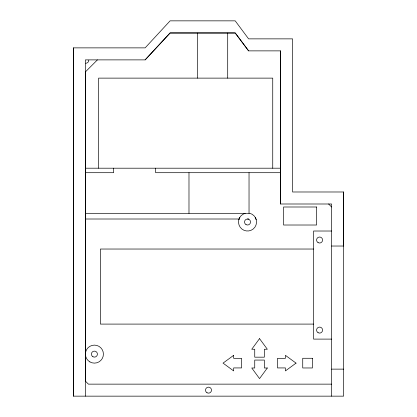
<?xml version="1.0" encoding="UTF-8"?>
<svg xmlns="http://www.w3.org/2000/svg" width="417" height="417" viewBox="0 0 417 417"><rect width="100%" height="100%" fill="white"/><g stroke="black" fill="none" stroke-linecap="round" stroke-linejoin="round"><path stroke-width="0.63" d="M343.608 191.987L343.608 396.15L73.392 396.15L73.392 47.872L145.137 47.872L170.1 20.85L235.209 20.85L248.605 38.864L292.567 38.864L292.567 191.987L343.608 191.987L343.608 246.03L331.598 246.03M85.402 396.15L85.402 59.881L145.137 59.881L170.1 33.089L235.209 33.089L248.605 50.874L280.558 50.874L280.558 203.996L331.598 203.996L331.598 396.15M280.558 203.996L280.558 50.874M238.832 219.681L239.733 217.507M145.137 59.881L170.1 32.86L235.209 32.86L248.605 50.874M97.411 59.881L85.402 71.891L85.402 381.138L88.404 384.14L331.598 384.14M85.402 168.197L280.558 168.197M85.402 172.701L113.622 172.701L113.622 168.197M280.558 172.701L155.656 172.701L155.656 168.197M85.402 213.311L249.861 213.311A9.007 9.007 0 0 1 254.907 227.176A9.007 9.007 0 0 1 240.156 227.176A9.007 9.007 0 0 1 245.201 213.311M85.402 219.008L239.108 219.008M247.531 219.008L248.829 219.008M331.598 231.018L313.584 231.018L313.584 339.104L331.598 339.104M313.584 249.032L100.414 249.032L100.414 324.092L313.584 324.092M331.598 369.128L343.608 369.128M328.596 203.996L331.598 206.999M255.329 217.507L256.231 219.681M272.739 168.197L272.739 78.125L98.61 78.125L98.61 168.197M249.032 172.701L249.032 213.311M227.703 33.089L227.703 78.125M197.679 33.089L197.679 78.125M188.984 172.701L188.984 213.311M73.392 47.872L73.392 396.15M88.769 60.246A3.002 3.002 0 0 1 85.766 63.248M259.541 338.63L251.748 349.253L254.735 349.253L254.735 357.176L264.347 357.176L264.347 349.253L267.333 349.253L259.541 338.63M267.333 367.987L259.541 378.61L251.748 367.987L254.735 367.987L254.735 360.064L264.347 360.064L264.347 367.987L267.333 367.987M233.661 355.331L223.038 363.124L233.661 370.916L233.661 367.93L241.584 367.93L241.584 358.318L233.661 358.318L233.661 355.331M296.044 363.124L285.421 370.916L285.421 367.93L277.498 367.93L277.498 358.318L285.421 358.318L285.421 355.331L296.044 363.124M316.586 206.999L283.56 206.999L283.56 225.013L316.586 225.013L316.586 206.999M312.427 358.276L302.732 358.276L302.732 367.971L312.427 367.971L312.427 358.276M89.905 361.914A9.007 9.007 0 0 0 103.416 354.116A9.007 9.007 0 0 0 89.905 346.318A9.007 9.007 0 0 0 89.905 361.914M92.908 356.717A3.002 3.002 0 0 0 97.411 354.116A3.002 3.002 0 0 0 92.908 351.515A3.002 3.002 0 0 0 92.908 356.717M246.03 224.612A3.002 3.002 0 0 0 250.534 222.011A3.002 3.002 0 0 0 246.03 219.41A3.002 3.002 0 0 0 246.03 224.612M318.088 332.698A3.002 3.002 0 0 0 322.591 330.097A3.002 3.002 0 0 0 318.088 327.496A3.002 3.002 0 0 0 318.088 332.698M318.088 242.626A3.002 3.002 0 0 0 322.591 240.025A3.002 3.002 0 0 0 318.088 237.424A3.002 3.002 0 0 0 318.088 242.626M206.999 392.746A3.002 3.002 0 0 0 211.502 390.145A3.002 3.002 0 0 0 206.999 387.544A3.002 3.002 0 0 0 206.999 392.746"/></g></svg>
